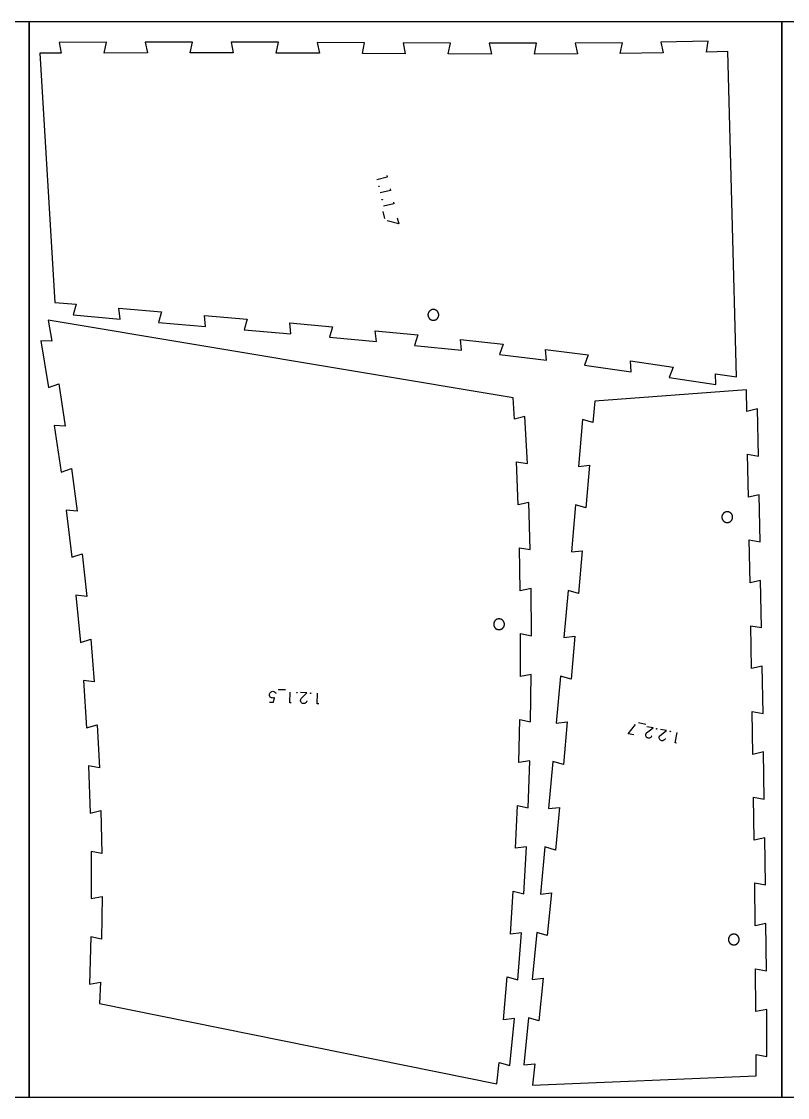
# Model space of a CAD drawing. Header units: millimetres. Extents: x 0 to 7679, y -1054 to 0.
# Drawn here: x 2793 to 3505, y -1000 to 0 of the extents above; entities that cross this region are included whole.
import ezdxf

# ---------------------------------------------------------------- set-up
doc = ezdxf.new("R2010")
doc.units = ezdxf.units.MM
doc.header["$MEASUREMENT"] = 0
for name, color, linetype, true_color in [('Default', 18, 'Continuous', 0x000000), ('nest$l_engrave_text', 5, 'Continuous', 0x0000ff), ('nest$l_inner_cut', 3, 'Continuous', 0x00ff00), ('nest$l_outer_cut', 1, 'Continuous', 0xff0000)]:
    doc.layers.add(name, color=color, linetype=linetype, true_color=true_color)

msp = doc.modelspace()

# ---------------------------------------------------------------- linework, layer by layer
at = {"layer": 'Default'}
for points in [[(2100, -1000), (2100, 0), (2800, 0), (2800, -1000)], [(2800, -1000), (2800, 0), (3500, 0), (3500, -1000)], [(3500, -1000), (3500, 0), (4200, 0), (4200, -1000)]]:
    msp.add_lwpolyline(points, close=True, dxfattribs=at)
at = {"layer": 'nest$l_engrave_text'}
for points in [[(3132.6, -143.2), (3133, -144.6), (3123.5, -147)], [(3135.7, -155.6), (3136, -157), (3126.6, -159.3)], [(3138.8, -168), (3139.1, -169.4), (3129.6, -171.7)], [(3128.8, -176.6), (3130.4, -183.2)], [(3142.4, -182.4), (3143.7, -187.9), (3133, -185.2)], [(3023.6, -632.6), (3027.2, -632.7), (3028.3, -628.6), (3027.7, -628.7), (3026.8, -628.8), (3026, -628.7), (3025.3, -628.6), (3024.7, -628.3), (3024.3, -627.9), (3023.8, -627.2), (3023.6, -626.5), (3023.6, -625.7), (3023.7, -625), (3024, -624.2), (3024.5, -623.5), (3025.1, -623), (3025.8, -622.7), (3026.8, -622.5), (3027.5, -622.7), (3028.3, -623), (3029, -623.6), (3029.3, -624.1), (3029.4, -624.4), (3029.5, -624.6)], [(3038.3, -621.2), (3031.5, -621)], [(3043.8, -633.2), (3042.4, -633.1), (3042.7, -623.4)], [(3058.3, -631.3), (3058.2, -631.8), (3057.9, -632.4), (3057.6, -632.9), (3057.1, -633.3), (3056.3, -633.7), (3055.3, -633.9), (3054.8, -633.9), (3054.2, -633.7), (3053.7, -633.4), (3053.3, -633.1), (3052.7, -632.1), (3052.5, -631.6), (3052.4, -631.1), (3052.6, -630.1), (3052.7, -629.8), (3052.8, -629.7), (3053, -629.3), (3058.3, -623.9), (3052.5, -623.7)], [(3069.3, -634.1), (3067.9, -634), (3068.2, -624.3)], [(3362.4, -663), (3356.9, -662), (3363.8, -653.3)], [(3373.4, -653.2), (3366.7, -651.9)], [(3379.1, -663.8), (3378.8, -664.3), (3378.5, -664.9), (3378.1, -665.3), (3377.6, -665.6), (3376.7, -665.9), (3375.7, -666), (3375.2, -665.8), (3374.7, -665.6), (3374.2, -665.2), (3373.8, -664.8), (3373.4, -663.8), (3373.3, -663.2), (3373.3, -662.7), (3373.7, -661.8), (3373.8, -661.5), (3373.9, -661.4), (3374.2, -661.1), (3380.2, -656.5), (3374.5, -655.4)], [(3391.6, -666.3), (3391.4, -666.7), (3391, -667.3), (3390.6, -667.7), (3390.2, -668), (3389.3, -668.4), (3388.3, -668.4), (3387.7, -668.3), (3387.2, -668), (3386.7, -667.7), (3386.4, -667.2), (3385.9, -666.2), (3385.8, -665.6), (3385.8, -665.1), (3386.2, -664.2), (3386.3, -664), (3386.4, -663.8), (3386.7, -663.5), (3392.7, -659), (3387, -657.9)], [(3402.1, -670.7), (3400.7, -670.5), (3402.5, -660.9)]]:
    msp.add_lwpolyline(points, dxfattribs=at)
for points in [[(3125.5, -153.1), (3125.5, -153.3), (3125.3, -153.4), (3125.1, -153.4), (3125, -153.2), (3125.1, -153.1), (3125.2, -153), (3125.4, -153)], [(3128.6, -165.5), (3128.5, -165.7), (3128.4, -165.8), (3128.2, -165.8), (3128.1, -165.6), (3128.1, -165.4), (3128.3, -165.3), (3128.5, -165.4)], [(3049, -624), (3048.8, -624), (3048.8, -623.8), (3048.9, -623.6), (3049, -623.6), (3049.2, -623.7), (3049.2, -623.8), (3049.2, -624)], [(3061.8, -624.5), (3061.6, -624.4), (3061.5, -624.3), (3061.6, -624.1), (3061.8, -624), (3061.9, -624.1), (3062, -624.3), (3061.9, -624.4)], [(3383.5, -657.6), (3383.4, -657.6), (3383.4, -657.4), (3383.4, -657.2), (3383.6, -657.2), (3383.8, -657.3), (3383.8, -657.5), (3383.7, -657.6)], [(3396.1, -660.1), (3395.9, -660), (3395.9, -659.8), (3396, -659.7), (3396.2, -659.6), (3396.3, -659.7), (3396.3, -659.9), (3396.2, -660.1)]]:
    msp.add_lwpolyline(points, close=True, dxfattribs=at)
at = {"layer": 'nest$l_inner_cut'}
for points in [[(3177.1, -277.5), (3177.3, -277.5), (3177.5, -277.4), (3177.6, -277.4), (3177.8, -277.3), (3178, -277.2), (3178.1, -277.2), (3178.3, -277.1), (3178.4, -277), (3178.6, -276.9), (3178.7, -276.8), (3178.9, -276.7), (3179, -276.6), (3179.1, -276.5), (3179.3, -276.4), (3179.4, -276.3), (3179.5, -276.1), (3179.6, -276), (3179.7, -275.9), (3179.9, -275.8), (3180, -275.6), (3180.1, -275.5), (3180.2, -275.3), (3180.2, -275.2), (3180.3, -275), (3180.4, -274.9), (3180.5, -274.7), (3180.6, -274.6), (3180.6, -274.4), (3180.7, -274.2), (3180.7, -274.1), (3180.8, -273.9), (3180.8, -273.7), (3180.8, -273.6), (3180.9, -273.4), (3180.9, -273.2), (3180.9, -273), (3180.9, -272.9), (3180.9, -272.7), (3180.9, -272.5), (3180.9, -272.4), (3180.9, -272.2), (3180.9, -272), (3180.9, -271.8), (3180.8, -271.7), (3180.8, -271.5), (3180.7, -271.3), (3180.7, -271.2), (3180.6, -271), (3180.6, -270.8), (3180.5, -270.7), (3180.4, -270.5), (3180.4, -270.4), (3180.3, -270.2), (3180.2, -270.1), (3180.1, -269.9), (3180, -269.8), (3179.9, -269.6), (3179.8, -269.5), (3179.7, -269.4), (3179.6, -269.2), (3179.4, -269.1), (3179.3, -269), (3179.2, -268.9), (3179.1, -268.8), (3178.9, -268.7), (3178.8, -268.6), (3178.6, -268.5), (3178.5, -268.4), (3178.3, -268.3), (3178.2, -268.2), (3178, -268.1), (3177.9, -268.1), (3177.7, -268), (3177.5, -267.9), (3177.4, -267.9), (3177.2, -267.8), (3177, -267.8), (3176.9, -267.8), (3176.7, -267.7), (3176.5, -267.7), (3176.4, -267.7), (3176.2, -267.7), (3176, -267.7), (3175.8, -267.7), (3175.7, -267.7), (3175.5, -267.7), (3175.3, -267.7), (3175.1, -267.7), (3175, -267.8), (3174.8, -267.8), (3174.6, -267.8), (3174.5, -267.9), (3174.3, -267.9), (3174.1, -268), (3174, -268.1), (3173.8, -268.1), (3173.7, -268.2), (3173.5, -268.3), (3173.4, -268.4), (3173.2, -268.5), (3173.1, -268.6), (3172.9, -268.7), (3172.8, -268.8), (3172.7, -268.9), (3172.5, -269), (3172.4, -269.1), (3172.3, -269.2), (3172.2, -269.4), (3172.1, -269.5), (3171.9, -269.6), (3171.8, -269.8), (3171.7, -269.9), (3171.7, -270.1), (3171.6, -270.2), (3171.5, -270.4), (3171.4, -270.5), (3171.3, -270.7), (3171.3, -270.8), (3171.2, -271), (3171.2, -271.2), (3171.1, -271.3), (3171.1, -271.5), (3171, -271.7), (3171, -271.9), (3171, -272), (3170.9, -272.2), (3170.9, -272.4), (3170.9, -272.5), (3170.9, -272.7), (3170.9, -272.9), (3170.9, -273.1), (3171, -273.2), (3171, -273.4), (3171, -273.6), (3171, -273.7), (3171.1, -273.9), (3171.1, -274.1), (3171.2, -274.2), (3171.2, -274.4), (3171.3, -274.6), (3171.4, -274.7), (3171.5, -274.9), (3171.5, -275), (3171.6, -275.2), (3171.7, -275.3), (3171.8, -275.5), (3171.9, -275.6), (3172, -275.8), (3172.1, -275.9), (3172.2, -276), (3172.4, -276.2), (3172.5, -276.3), (3172.6, -276.4), (3172.7, -276.5), (3172.9, -276.6), (3173, -276.7), (3173.2, -276.8), (3173.3, -276.9), (3173.4, -277), (3173.6, -277.1), (3173.8, -277.2), (3173.9, -277.2), (3174.1, -277.3), (3174.2, -277.4), (3174.4, -277.4), (3174.6, -277.5), (3174.7, -277.5), (3174.9, -277.6), (3175.1, -277.6), (3175.2, -277.6), (3175.4, -277.6), (3175.6, -277.7), (3175.8, -277.7), (3175.9, -277.7), (3176.1, -277.7), (3176.3, -277.7), (3176.5, -277.6), (3176.6, -277.6), (3176.8, -277.6), (3177, -277.6)], [(3444.2, -459.7), (3444.2, -459.9), (3444.2, -460), (3444.2, -460.2), (3444.2, -460.4), (3444.1, -460.5), (3444.1, -460.7), (3444.2, -460.9), (3444.2, -461.1), (3444.2, -461.2), (3444.2, -461.4), (3444.2, -461.6), (3444.3, -461.8), (3444.3, -461.9), (3444.4, -462.1), (3444.4, -462.3), (3444.5, -462.4), (3444.5, -462.6), (3444.6, -462.7), (3444.7, -462.9), (3444.8, -463), (3444.9, -463.2), (3444.9, -463.3), (3445, -463.5), (3445.1, -463.6), (3445.2, -463.8), (3445.4, -463.9), (3445.5, -464), (3445.6, -464.2), (3445.7, -464.3), (3445.8, -464.4), (3446, -464.5), (3446.1, -464.6), (3446.3, -464.7), (3446.4, -464.8), (3446.5, -464.9), (3446.7, -465), (3446.8, -465.1), (3447, -465.2), (3447.2, -465.2), (3447.3, -465.3), (3447.5, -465.4), (3447.6, -465.4), (3447.8, -465.5), (3448, -465.5), (3448.2, -465.5), (3448.3, -465.6), (3448.5, -465.6), (3448.7, -465.6), (3448.8, -465.6), (3449, -465.6), (3449.2, -465.6), (3449.4, -465.6), (3449.5, -465.6), (3449.7, -465.6), (3449.9, -465.6), (3450, -465.6), (3450.2, -465.5), (3450.4, -465.5), (3450.6, -465.4), (3450.7, -465.4), (3450.9, -465.3), (3451, -465.3), (3451.2, -465.2), (3451.4, -465.1), (3451.5, -465), (3451.7, -465), (3451.8, -464.9), (3452, -464.8), (3452.1, -464.7), (3452.2, -464.6), (3452.4, -464.5), (3452.5, -464.3), (3452.6, -464.2), (3452.8, -464.1), (3452.9, -464), (3453, -463.8), (3453.1, -463.7), (3453.2, -463.6), (3453.3, -463.4), (3453.4, -463.3), (3453.5, -463.1), (3453.6, -463), (3453.6, -462.8), (3453.7, -462.7), (3453.8, -462.5), (3453.8, -462.3), (3453.9, -462.2), (3454, -462), (3454, -461.8), (3454, -461.7), (3454.1, -461.5), (3454.1, -461.3), (3454.1, -461.2), (3454.1, -461), (3454.1, -460.8), (3454.1, -460.6), (3454.1, -460.5), (3454.1, -460.3), (3454.1, -460.1), (3454.1, -460), (3454.1, -459.8), (3454, -459.6), (3454, -459.4), (3454, -459.3), (3453.9, -459.1), (3453.9, -458.9), (3453.8, -458.8), (3453.7, -458.6), (3453.6, -458.5), (3453.6, -458.3), (3453.5, -458.2), (3453.4, -458), (3453.3, -457.9), (3453.2, -457.7), (3453.1, -457.6), (3453, -457.4), (3452.9, -457.3), (3452.8, -457.2), (3452.6, -457.1), (3452.5, -456.9), (3452.4, -456.8), (3452.2, -456.7), (3452.1, -456.6), (3452, -456.5), (3451.8, -456.4), (3451.7, -456.3), (3451.5, -456.2), (3451.4, -456.2), (3451.2, -456.1), (3451.1, -456), (3450.9, -456), (3450.7, -455.9), (3450.6, -455.8), (3450.4, -455.8), (3450.2, -455.8), (3450.1, -455.7), (3449.9, -455.7), (3449.7, -455.7), (3449.5, -455.7), (3449.4, -455.6), (3449.2, -455.6), (3449, -455.6), (3448.8, -455.6), (3448.7, -455.7), (3448.5, -455.7), (3448.3, -455.7), (3448.2, -455.7), (3448, -455.8), (3447.8, -455.8), (3447.7, -455.9), (3447.5, -455.9), (3447.3, -456), (3447.2, -456), (3447, -456.1), (3446.9, -456.2), (3446.7, -456.3), (3446.6, -456.4), (3446.4, -456.5), (3446.3, -456.6), (3446.1, -456.7), (3446, -456.8), (3445.9, -456.9), (3445.7, -457), (3445.6, -457.1), (3445.5, -457.2), (3445.4, -457.4), (3445.3, -457.5), (3445.1, -457.6), (3445, -457.8), (3444.9, -457.9), (3444.9, -458.1), (3444.8, -458.2), (3444.7, -458.4), (3444.6, -458.5), (3444.5, -458.7), (3444.5, -458.9), (3444.4, -459), (3444.4, -459.2), (3444.3, -459.3), (3444.3, -459.5)], [(3232, -560), (3232, -560.2), (3232, -560.3), (3232, -560.5), (3232, -560.7), (3232, -560.9), (3232, -561), (3232.1, -561.2), (3232.1, -561.4), (3232.1, -561.5), (3232.2, -561.7), (3232.3, -561.9), (3232.3, -562), (3232.4, -562.2), (3232.5, -562.4), (3232.5, -562.5), (3232.6, -562.7), (3232.7, -562.8), (3232.8, -563), (3232.9, -563.1), (3233, -563.2), (3233.1, -563.4), (3233.2, -563.5), (3233.3, -563.6), (3233.5, -563.8), (3233.6, -563.9), (3233.7, -564), (3233.9, -564.1), (3234, -564.2), (3234.1, -564.3), (3234.3, -564.4), (3234.4, -564.5), (3234.6, -564.6), (3234.7, -564.7), (3234.9, -564.7), (3235.1, -564.8), (3235.2, -564.9), (3235.4, -564.9), (3235.5, -565), (3235.7, -565), (3235.9, -565.1), (3236.1, -565.1), (3236.2, -565.1), (3236.4, -565.1), (3236.6, -565.2), (3236.7, -565.2), (3236.9, -565.2), (3237.1, -565.2), (3237.3, -565.2), (3237.4, -565.2), (3237.6, -565.1), (3237.8, -565.1), (3237.9, -565.1), (3238.1, -565), (3238.3, -565), (3238.5, -564.9), (3238.6, -564.9), (3238.8, -564.8), (3238.9, -564.8), (3239.1, -564.7), (3239.3, -564.6), (3239.4, -564.5), (3239.6, -564.4), (3239.7, -564.4), (3239.8, -564.3), (3240, -564.2), (3240.1, -564), (3240.3, -563.9), (3240.4, -563.8), (3240.5, -563.7), (3240.6, -563.6), (3240.7, -563.4), (3240.9, -563.3), (3241, -563.2), (3241.1, -563), (3241.2, -562.9), (3241.3, -562.7), (3241.3, -562.6), (3241.4, -562.4), (3241.5, -562.3), (3241.6, -562.1), (3241.6, -562), (3241.7, -561.8), (3241.7, -561.6), (3241.8, -561.5), (3241.8, -561.3), (3241.9, -561.1), (3241.9, -561), (3241.9, -560.8), (3241.9, -560.6), (3242, -560.4), (3242, -560.3), (3242, -560.1), (3242, -559.9), (3241.9, -559.7), (3241.9, -559.6), (3241.9, -559.4), (3241.9, -559.2), (3241.8, -559.1), (3241.8, -558.9), (3241.7, -558.7), (3241.7, -558.6), (3241.6, -558.4), (3241.6, -558.2), (3241.5, -558.1), (3241.4, -557.9), (3241.3, -557.8), (3241.3, -557.6), (3241.2, -557.5), (3241.1, -557.3), (3241, -557.2), (3240.9, -557), (3240.7, -556.9), (3240.6, -556.8), (3240.5, -556.7), (3240.4, -556.5), (3240.3, -556.4), (3240.1, -556.3), (3240, -556.2), (3239.8, -556.1), (3239.7, -556), (3239.6, -555.9), (3239.4, -555.8), (3239.3, -555.7), (3239.1, -555.7), (3238.9, -555.6), (3238.8, -555.5), (3238.6, -555.5), (3238.5, -555.4), (3238.3, -555.4), (3238.1, -555.3), (3238, -555.3), (3237.8, -555.2), (3237.6, -555.2), (3237.4, -555.2), (3237.3, -555.2), (3237.1, -555.2), (3236.9, -555.2), (3236.7, -555.2), (3236.6, -555.2), (3236.4, -555.2), (3236.2, -555.2), (3236.1, -555.3), (3235.9, -555.3), (3235.7, -555.3), (3235.5, -555.4), (3235.4, -555.4), (3235.2, -555.5), (3235.1, -555.6), (3234.9, -555.6), (3234.7, -555.7), (3234.6, -555.8), (3234.4, -555.9), (3234.3, -555.9), (3234.1, -556), (3234, -556.1), (3233.9, -556.2), (3233.7, -556.4), (3233.6, -556.5), (3233.5, -556.6), (3233.3, -556.7), (3233.2, -556.8), (3233.1, -557), (3233, -557.1), (3232.9, -557.2), (3232.8, -557.4), (3232.7, -557.5), (3232.6, -557.7), (3232.5, -557.8), (3232.5, -558), (3232.4, -558.2), (3232.3, -558.3), (3232.3, -558.5), (3232.2, -558.6), (3232.1, -558.8), (3232.1, -559), (3232.1, -559.1), (3232, -559.3), (3232, -559.5), (3232, -559.7), (3232, -559.8)], [(3450.3, -852.2), (3450.3, -852.4), (3450.3, -852.5), (3450.3, -852.7), (3450.2, -852.9), (3450.2, -853.1), (3450.2, -853.2), (3450.2, -853.4), (3450.3, -853.6), (3450.3, -853.8), (3450.3, -853.9), (3450.3, -854.1), (3450.4, -854.3), (3450.4, -854.4), (3450.4, -854.6), (3450.5, -854.8), (3450.6, -854.9), (3450.6, -855.1), (3450.7, -855.3), (3450.8, -855.4), (3450.9, -855.6), (3450.9, -855.7), (3451, -855.9), (3451.1, -856), (3451.2, -856.2), (3451.3, -856.3), (3451.4, -856.4), (3451.6, -856.6), (3451.7, -856.7), (3451.8, -856.8), (3451.9, -856.9), (3452.1, -857), (3452.2, -857.1), (3452.3, -857.2), (3452.5, -857.3), (3452.6, -857.4), (3452.8, -857.5), (3452.9, -857.6), (3453.1, -857.7), (3453.2, -857.7), (3453.4, -857.8), (3453.6, -857.9), (3453.7, -857.9), (3453.9, -858), (3454.1, -858), (3454.2, -858.1), (3454.4, -858.1), (3454.6, -858.1), (3454.8, -858.1), (3454.9, -858.2), (3455.1, -858.2), (3455.3, -858.2), (3455.4, -858.2), (3455.6, -858.1), (3455.8, -858.1), (3456, -858.1), (3456.1, -858.1), (3456.3, -858), (3456.5, -858), (3456.6, -858), (3456.8, -857.9), (3457, -857.8), (3457.1, -857.8), (3457.3, -857.7), (3457.4, -857.6), (3457.6, -857.6), (3457.8, -857.5), (3457.9, -857.4), (3458, -857.3), (3458.2, -857.2), (3458.3, -857.1), (3458.5, -857), (3458.6, -856.9), (3458.7, -856.7), (3458.8, -856.6), (3459, -856.5), (3459.1, -856.4), (3459.2, -856.2), (3459.3, -856.1), (3459.4, -855.9), (3459.5, -855.8), (3459.6, -855.7), (3459.7, -855.5), (3459.7, -855.3), (3459.8, -855.2), (3459.9, -855), (3459.9, -854.9), (3460, -854.7), (3460, -854.5), (3460.1, -854.4), (3460.1, -854.2), (3460.2, -854), (3460.2, -853.9), (3460.2, -853.7), (3460.2, -853.5), (3460.2, -853.3), (3460.2, -853.2), (3460.2, -853), (3460.2, -852.8), (3460.2, -852.6), (3460.2, -852.5), (3460.2, -852.3), (3460.1, -852.1), (3460.1, -852), (3460, -851.8), (3460, -851.6), (3459.9, -851.5), (3459.9, -851.3), (3459.8, -851.1), (3459.7, -851), (3459.7, -850.8), (3459.6, -850.7), (3459.5, -850.5), (3459.4, -850.4), (3459.3, -850.2), (3459.2, -850.1), (3459.1, -850), (3459, -849.8), (3458.8, -849.7), (3458.7, -849.6), (3458.6, -849.5), (3458.5, -849.3), (3458.3, -849.2), (3458.2, -849.1), (3458.1, -849), (3457.9, -848.9), (3457.8, -848.8), (3457.6, -848.8), (3457.5, -848.7), (3457.3, -848.6), (3457.1, -848.5), (3457, -848.5), (3456.8, -848.4), (3456.7, -848.4), (3456.5, -848.3), (3456.3, -848.3), (3456.1, -848.2), (3456, -848.2), (3455.8, -848.2), (3455.6, -848.2), (3455.5, -848.2), (3455.3, -848.2), (3455.1, -848.2), (3454.9, -848.2), (3454.8, -848.2), (3454.6, -848.2), (3454.4, -848.2), (3454.2, -848.3), (3454.1, -848.3), (3453.9, -848.3), (3453.7, -848.4), (3453.6, -848.4), (3453.4, -848.5), (3453.3, -848.6), (3453.1, -848.6), (3452.9, -848.7), (3452.8, -848.8), (3452.6, -848.9), (3452.5, -849), (3452.3, -849.1), (3452.2, -849.2), (3452.1, -849.3), (3451.9, -849.4), (3451.8, -849.5), (3451.7, -849.6), (3451.6, -849.8), (3451.5, -849.9), (3451.3, -850), (3451.2, -850.2), (3451.1, -850.3), (3451, -850.4), (3450.9, -850.6), (3450.9, -850.7), (3450.8, -850.9), (3450.7, -851.1), (3450.6, -851.2), (3450.6, -851.4), (3450.5, -851.5), (3450.5, -851.7), (3450.4, -851.9), (3450.4, -852)]]:
    msp.add_lwpolyline(points, close=True, dxfattribs=at)
at = {"layer": 'nest$l_outer_cut'}
for points in [[(3449.7, -27.8), (3429.7, -28.4), (3431.5, -18.3), (3387.5, -19.2), (3389.7, -29.2), (3349.7, -29.7), (3351.7, -19.7), (3307.7, -20.1), (3309.8, -30.1), (3269.8, -30.2), (3271.8, -20.2), (3227.8, -20.2), (3229.8, -30.2), (3189.8, -30.1), (3191.9, -20.1), (3147.9, -19.9), (3149.8, -29.9), (3109.9, -29.7), (3111.9, -19.7), (3067.9, -19.5), (3069.9, -29.5), (3029.9, -29.3), (3031.9, -19.3), (2987.9, -19.1), (2989.9, -29.1), (2949.9, -29.1), (2951.9, -19.1), (2907.9, -19.2), (2910, -29.2), (2870, -29.3), (2871.9, -19.3), (2828, -19.4), (2830, -29.4), (2810, -29.5), (2824, -261), (2843.9, -262.8), (2841, -272.6), (2884.6, -276.6), (2883.6, -266.4), (2923.3, -269.9), (2920.4, -279.7), (2964.1, -283.5), (2963, -273.3), (3002.7, -276.7), (2999.9, -286.5), (3043.5, -290.3), (3042.4, -280.1), (3082.1, -283.7), (3079.2, -293.4), (3122.9, -297.5), (3121.8, -287.4), (3161.5, -291.3), (3158.4, -301), (3202, -305.6), (3201.1, -295.4), (3240.7, -299.9), (3237.5, -309.6), (3281.1, -314.8), (3280.3, -304.7), (3319.8, -309.8), (3316.4, -319.4), (3359.9, -325.5), (3359.3, -315.3), (3398.7, -321.2), (3395.2, -330.8), (3438.5, -337.5), (3438.1, -327.3), (3457.8, -330.3)], [(2817.9, -277.5), (2821.2, -297.2), (2811, -296.8), (2818, -340.1), (2827.6, -336.6), (2833.7, -376), (2823.5, -375.4), (2829.8, -418.9), (2839.4, -415.5), (2844.7, -455), (2834.5, -454.2), (2839.7, -497.8), (2849.4, -494.6), (2853.7, -534.3), (2843.5, -533.3), (2847.7, -577), (2857.4, -574), (2860.6, -613.8), (2850.5, -612.5), (2853.4, -656.3), (2863.3, -653.6), (2865.4, -693.5), (2855.3, -691.8), (2856.9, -735.7), (2866.8, -733.3), (2867.7, -773.2), (2857.7, -771.3), (2857.9, -815.2), (2867.9, -813.1), (2867.5, -853), (2857.5, -850.7), (2856.3, -894.6), (2866.3, -892.9), (2865.5, -912.8), (3235, -987.2), (3237.1, -967.4), (3246.9, -970.4), (3251.3, -926.7), (3241.1, -927.7), (3244.6, -887.9), (3254.4, -890.6), (3257.7, -846.9), (3247.6, -848.1), (3250.2, -808.3), (3260.1, -810.8), (3262.4, -767), (3252.4, -768.4), (3254.1, -728.5), (3264, -730.9), (3265.5, -687), (3255.4, -688.7), (3256.3, -648.7), (3266.3, -650.9), (3266.9, -607), (3256.9, -608.8), (3257, -568.9), (3267, -570.9), (3266.7, -526.9), (3256.7, -529), (3256, -489.1), (3266, -490.8), (3264.8, -446.9), (3254.8, -449.2), (3253.2, -409.3), (3263.3, -410.8), (3261, -367), (3251.2, -369.5), (3250, -349.6)], [(3476.1, -980), (3476, -960.1), (3486, -962), (3485.8, -918.2), (3475.8, -920.2), (3475.5, -880.4), (3485.5, -882.2), (3485.1, -838.4), (3475.1, -840.5), (3474.7, -800.6), (3484.7, -802.5), (3484.1, -758.7), (3474.1, -760.8), (3473.6, -720.9), (3483.6, -722.8), (3482.9, -678.9), (3473, -681.1), (3472.3, -641.2), (3482.4, -643), (3481.6, -599.2), (3471.7, -601.4), (3471, -561.5), (3481, -563.3), (3480.2, -519.5), (3470.3, -521.7), (3469.5, -481.8), (3479.6, -483.6), (3478.8, -439.8), (3468.8, -442), (3468.1, -402.1), (3478.1, -403.9), (3477.3, -360.1), (3467.3, -362.3), (3466.9, -342.3), (3325.9, -352.7), (3324.3, -372.6), (3314.5, -369.8), (3310.9, -413.6), (3321, -412.4), (3317.7, -452.1), (3307.9, -449.3), (3304.2, -493), (3314.4, -491.9), (3310.9, -531.7), (3301.1, -528.8), (3297.3, -572.5), (3307.5, -571.4), (3303.9, -611.1), (3294.2, -608.3), (3290.2, -652), (3300.4, -650.9), (3296.8, -690.6), (3287, -687.7), (3283, -731.4), (3293.1, -730.4), (3289.4, -770.1), (3279.6, -767.2), (3275.5, -810.9), (3285.6, -809.8), (3281.8, -849.5), (3272.1, -846.6), (3267.9, -890.3), (3278, -889.2), (3274.1, -928.9), (3264.3, -926), (3260, -969.6), (3270.1, -968.7), (3268.2, -988.5)]]:
    msp.add_lwpolyline(points, close=True, dxfattribs=at)

doc.saveas('drawing.dxf')
